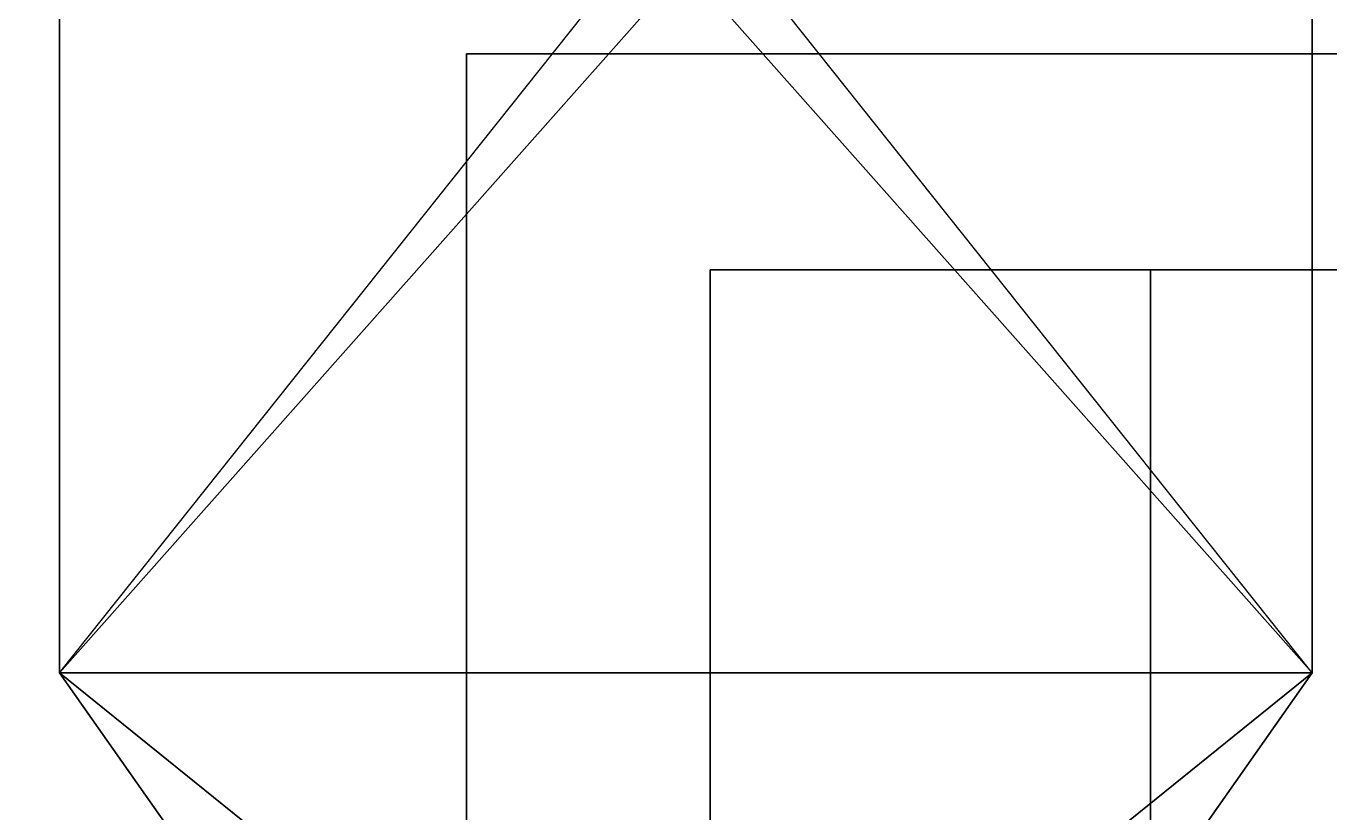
# Model space of a CAD drawing. Extents: x -2.5 to 50.3, y -2 to 6.5.
# Drawn here: x 3.808 to 5.317, y 1.621 to 2.532 of the extents above; entities that cross this region are included whole.
import ezdxf

# ---------------------------------------------------------------- set-up
doc = ezdxf.new("R2010")
doc.units = 0
doc.layers.add('UB3D', color=1, linetype='CONTINUOUS')

msp = doc.modelspace()

# ---------------------------------------------------------------- linework, layer by layer
at = {"layer": 'UB3D', "color": 27}
for points in [[(2.56, 0.89, -51.69), (24.36, 0.89, -51.69), (24.36, 6.22, -51.69), (2.56, 6.22, -51.69)], [(24.36, 0.89, -59.56), (2.56, 0.89, -59.56), (2.56, 6.22, -59.56), (24.36, 6.22, -59.56)], [(9.398, 0.500101, -45.466), (4.318, 0.500101, -45.466), (4.318, 2.500101, -45.466), (9.398, 2.500101, -45.466)], [(4.318, 0.500101, -45.466), (4.318, 0.500101, -40.386), (4.318, 2.500101, -40.386), (4.318, 2.500101, -45.466)], [(4.318, 0.500101, -40.386), (9.398, 0.500101, -40.386), (9.398, 2.500101, -40.386), (4.318, 2.500101, -40.386)], [(4.318, 2.500101, -40.386), (4.318, 2.500101, -45.466), (9.398, 2.500101, -45.466)], [(4.318, 2.500101, -40.386), (9.398, 2.500101, -45.466), (9.398, 2.500101, -40.386)], [(4.318, 2.500101, -40.386), (9.398, 2.500101, -40.386), (4.318, 2.500101, -40.386)], [(8.6, 0.6, -13.51), (4.6, 0.6, -13.51), (4.6, 2.25, -13.51), (8.6, 2.25, -13.51)], [(4.6, 0.6, -13.51), (4.6, 0.6, -4.76), (4.6, 2.25, -4.76), (4.6, 2.25, -13.51)], [(4.6, 0.6, -4.76), (8.6, 0.6, -4.76), (8.6, 2.25, -4.76), (4.6, 2.25, -4.76)], [(8.6, 2.25, -4.76), (4.6, 2.25, -4.76), (4.6, 2.25, -13.51)], [(8.6, 2.25, -4.76), (4.6, 2.25, -13.51), (8.6, 2.25, -13.51)], [(5.11, 0.6, -26.89), (9.11, 0.6, -26.89), (9.11, 2.25, -26.89), (5.11, 2.25, -26.89)], [(9.11, 0.6, -35.64), (5.11, 0.6, -35.64), (5.11, 2.25, -35.64), (9.11, 2.25, -35.64)], [(5.11, 0.6, -35.64), (5.11, 0.6, -26.89), (5.11, 2.25, -26.89), (5.11, 2.25, -35.64)], [(5.11, 2.25, -35.64), (9.11, 2.25, -35.64), (9.11, 2.25, -26.89)], [(5.11, 2.25, -35.64), (9.11, 2.25, -26.89), (5.11, 2.25, -26.89)], [(5.11, 2.25, -35.64), (5.11, 2.25, -26.89), (5.11, 2.25, -35.64)]]:
    msp.add_3dface(points, dxfattribs=at)
at = {"layer": 'UB3D', "color": 254}
for points in [[(3.847, 1.783375, -51.716), (5.297, 1.783375, -51.716), (3.847, 3.605, -51.716)], [(5.297, 1.783375, -51.716), (3.847, 3.605, -51.716), (5.297, 3.605, -51.716)], [(3.847, 1.783375, -51.716), (3.847, 3.418166, -51.916), (3.847, 3.605, -51.716)], [(5.297, 1.783375, -59.536), (3.847, 1.783375, -59.536), (5.297, 3.605, -59.536)], [(3.847, 1.783375, -59.536), (5.297, 3.605, -59.536), (3.847, 3.605, -59.536)], [(3.847, 1.783375, -59.536), (3.847, 1.783375, -59.336), (3.847, 3.605, -59.536)], [(3.847, 1.783375, -59.336), (3.847, 3.605, -59.536), (3.847, 3.418166, -59.336)], [(5.297, 1.783375, -51.716), (5.297, 1.783375, -51.916), (5.297, 3.605, -51.716)], [(5.297, 1.783375, -51.916), (5.297, 3.605, -51.716), (5.297, 3.418166, -51.916)], [(5.297, 1.783375, -59.536), (5.297, 3.418166, -59.336), (5.297, 3.605, -59.536)], [(3.847, 3.418166, -51.916), (5.297, 3.418166, -51.916), (3.847, 1.783375, -51.916)], [(5.297, 3.418166, -51.916), (3.847, 1.783375, -51.916), (5.297, 1.783375, -51.916)], [(3.847, 1.783375, -51.916), (3.847, 1.783375, -51.716), (3.847, 3.418166, -51.916)], [(5.297, 3.418166, -59.336), (3.847, 3.418166, -59.336), (5.297, 1.783375, -59.336)], [(3.847, 3.418166, -59.336), (5.297, 1.783375, -59.336), (3.847, 1.783375, -59.336)], [(5.297, 1.783375, -59.336), (5.297, 1.783375, -59.536), (5.297, 3.418166, -59.336)], [(4.372, 1.036041, -51.716), (4.772, 1.036041, -51.716), (3.847, 1.783375, -51.716)], [(4.772, 1.036041, -51.716), (3.847, 1.783375, -51.716), (5.297, 1.783375, -51.716)], [(3.847, 1.783375, -51.916), (5.297, 1.783375, -51.916), (4.372, 1.036041, -51.916)], [(4.372, 1.036041, -51.916), (4.372, 1.036041, -51.716), (3.847, 1.783375, -51.916)], [(4.372, 1.036041, -51.716), (3.847, 1.783375, -51.916), (3.847, 1.783375, -51.716)], [(4.372, 1.036041, -59.536), (5.297, 1.783375, -59.536), (3.847, 1.783375, -59.536)], [(5.297, 1.783375, -59.336), (3.847, 1.783375, -59.336), (4.772, 1.036041, -59.336)], [(3.847, 1.783375, -59.336), (4.772, 1.036041, -59.336), (4.372, 1.036041, -59.336)], [(4.372, 1.036041, -59.536), (4.372, 1.036041, -59.336), (3.847, 1.783375, -59.536)], [(4.372, 1.036041, -59.336), (3.847, 1.783375, -59.536), (3.847, 1.783375, -59.336)], [(5.297, 1.783375, -51.916), (4.372, 1.036041, -51.916), (4.772, 1.036041, -51.916)], [(4.772, 1.036041, -59.536), (4.372, 1.036041, -59.536), (5.297, 1.783375, -59.536)], [(4.772, 1.036041, -51.716), (4.772, 1.036041, -51.916), (5.297, 1.783375, -51.716)], [(4.772, 1.036041, -51.916), (5.297, 1.783375, -51.716), (5.297, 1.783375, -51.916)], [(4.772, 1.036041, -59.336), (4.772, 1.036041, -59.536), (5.297, 1.783375, -59.336)], [(4.772, 1.036041, -59.536), (5.297, 1.783375, -59.336), (5.297, 1.783375, -59.536)]]:
    msp.add_3dface(points, dxfattribs=at)

doc.saveas('drawing.dxf')
